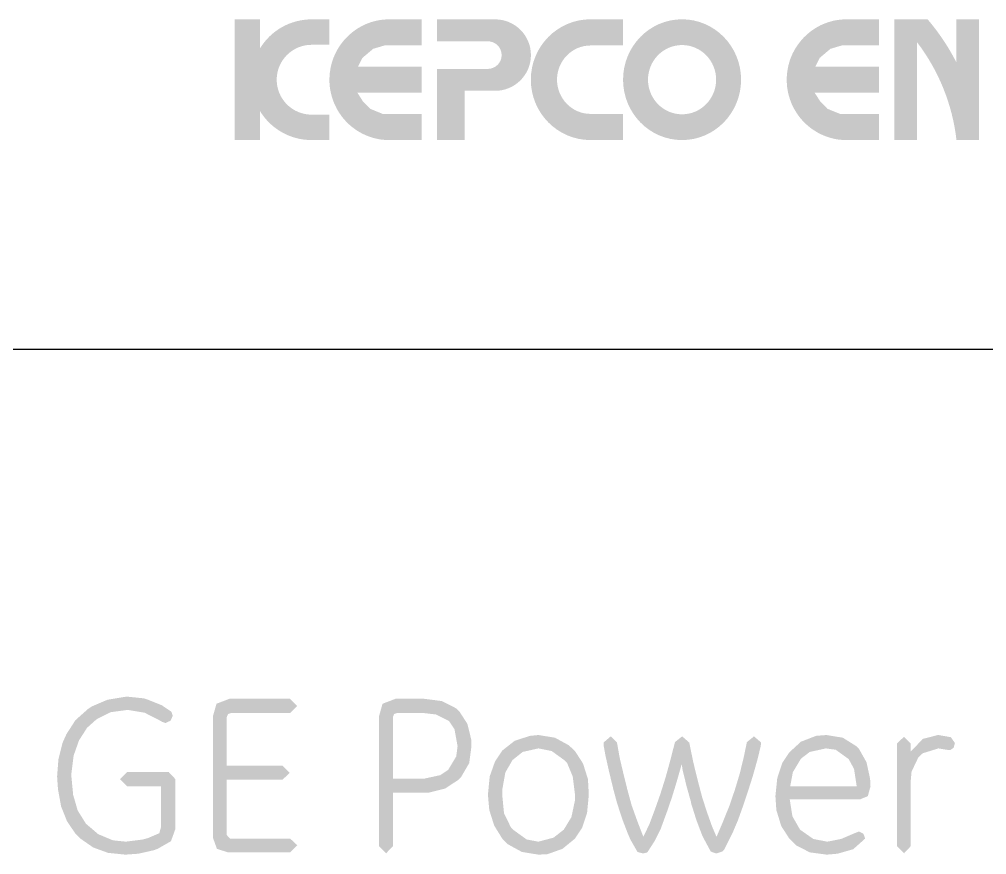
# Model space of a CAD drawing. Header units: millimetres. Extents: x 162 to 582, y 91 to 388.
# Drawn here: x 508.59 to 520.16, y 128.86 to 138.84 of the extents above; entities that cross this region are included whole.
import ezdxf

# ---------------------------------------------------------------- set-up
doc = ezdxf.new("R2010")
doc.units = ezdxf.units.MM
doc.layers.add('0_Title Block', color=7, linetype='Continuous')

# ---------------------------------------------------------------- blocks, each defined once
blk = doc.blocks.new('GE&DAEWOO_TEMPLATE')
h = blk.add_hatch(color=0)
h.dxf.hatch_style = 1
h.paths.add_polyline_path([(350.254, 47.195), (350.467, 47.195), (350.467, 47.499), (350.254, 47.499, 0.261225), (349.638, 47.154), (349.638, 47.499), (349.334, 47.499), (349.334, 46.056), (349.638, 46.056), (349.638, 46.401, 0.261225), (350.254, 46.056), (350.467, 46.056), (350.467, 46.36), (350.254, 46.36, -1)])
h = blk.add_hatch(color=0)
h.dxf.hatch_style = 1
h.paths.add_polyline_path([(350.467, 46.794), (350.467, 46.762), (350.468, 46.73), (350.471, 46.698), (350.475, 46.667), (350.481, 46.635), (350.488, 46.604), (350.496, 46.573), (350.506, 46.543), (350.517, 46.513), (350.529, 46.483), (350.543, 46.455), (350.557, 46.426), (350.573, 46.399), (350.591, 46.372), (350.609, 46.346), (350.628, 46.321), (350.649, 46.297), (350.67, 46.273), (350.693, 46.251), (350.716, 46.23), (350.741, 46.21), (350.766, 46.191), (350.792, 46.173), (350.819, 46.156), (350.847, 46.14), (350.875, 46.126), (350.904, 46.113), (350.933, 46.101), (350.963, 46.091), (350.993, 46.081), (351.024, 46.074), (351.055, 46.067), (351.086, 46.062), (351.118, 46.059), (351.149, 46.057), (351.181, 46.056), (351.57, 46.056), (351.57, 46.369), (351.103, 46.369), (350.954, 46.43), (350.866, 46.521), (350.802, 46.621), (351.57, 46.621), (351.57, 46.934), (350.808, 46.934), (350.861, 47.038), (350.99, 47.147), (351.125, 47.187), (351.57, 47.187), (351.57, 47.499), (351.181, 47.499), (351.149, 47.499), (351.118, 47.496), (351.086, 47.493), (351.055, 47.488), (351.024, 47.482), (350.993, 47.474), (350.963, 47.465), (350.933, 47.454), (350.904, 47.443), (350.875, 47.43), (350.847, 47.415), (350.82, 47.4), (350.793, 47.383), (350.767, 47.365), (350.742, 47.346), (350.717, 47.325), (350.694, 47.304), (350.671, 47.282), (350.649, 47.259), (350.629, 47.234), (350.609, 47.209), (350.591, 47.183), (350.574, 47.157), (350.557, 47.129), (350.543, 47.101), (350.529, 47.072), (350.517, 47.043), (350.506, 47.013), (350.496, 46.982), (350.488, 46.952), (350.481, 46.92), (350.476, 46.889), (350.471, 46.857), (350.469, 46.826)])
h = blk.add_hatch(color=0)
h.dxf.hatch_style = 1
h.paths.add_polyline_path([(352.363, 46.907), (351.752, 46.907), (351.752, 46.056), (352.085, 46.056), (352.085, 46.645), (352.449, 46.645, 1), (352.449, 47.499), (351.752, 47.499), (351.752, 47.237), (352.359, 47.237, -1)])
h = blk.add_hatch(color=0)
h.dxf.hatch_style = 1
edge = h.paths.add_edge_path()
edge.add_ellipse((353.589, 46.778), major_axis=(0, 0.409), ratio=0.980526, start_angle=0, end_angle=180, ccw=False)
edge.add_line((353.589, 47.187), (353.978, 47.187))
edge.add_line((353.978, 47.187), (353.978, 47.499))
edge.add_line((353.978, 47.499), (353.589, 47.499))
edge.add_ellipse((353.589, 46.778), major_axis=(0, 0.722), ratio=0.988957, start_angle=0, end_angle=180)
edge.add_line((353.589, 46.056), (353.978, 46.056))
edge.add_line((353.978, 46.056), (353.978, 46.369))
edge.add_line((353.978, 46.369), (353.524, 46.369))
h = blk.add_hatch(color=0)
h.dxf.hatch_style = 1
edge = h.paths.add_edge_path()
edge.add_ellipse((354.683, 46.778), major_axis=(0, 0.722), ratio=0.977117, start_angle=0, end_angle=360)
edge = h.paths.add_edge_path(flags=16)
edge.add_ellipse((354.683, 46.778), major_axis=(0, 0.414), ratio=0.983585, start_angle=0, end_angle=360)
h = blk.add_hatch(color=0)
h.dxf.hatch_style = 1
h.paths.add_polyline_path([(357.037, 47.187), (357.037, 47.499), (356.648, 47.499), (356.616, 47.499), (356.585, 47.496), (356.554, 47.493), (356.522, 47.488), (356.491, 47.482), (356.461, 47.474), (356.43, 47.465), (356.4, 47.454), (356.371, 47.443), (356.342, 47.43), (356.314, 47.415), (356.287, 47.4), (356.26, 47.383), (356.234, 47.365), (356.209, 47.346), (356.184, 47.325), (356.161, 47.304), (356.138, 47.282), (356.117, 47.259), (356.096, 47.234), (356.077, 47.209), (356.058, 47.183), (356.041, 47.157), (356.025, 47.129), (356.01, 47.101), (355.996, 47.072), (355.984, 47.043), (355.973, 47.013), (355.964, 46.982), (355.955, 46.952), (355.949, 46.92), (355.943, 46.889), (355.939, 46.857), (355.936, 46.826), (355.934, 46.794), (355.934, 46.762), (355.936, 46.73), (355.938, 46.698), (355.943, 46.667), (355.948, 46.635), (355.955, 46.604), (355.964, 46.573), (355.973, 46.543), (355.984, 46.513), (355.996, 46.483), (356.01, 46.455), (356.025, 46.426), (356.041, 46.399), (356.058, 46.372), (356.076, 46.346), (356.095, 46.321), (356.116, 46.297), (356.138, 46.273), (356.16, 46.251), (356.184, 46.23), (356.208, 46.21), (356.233, 46.191), (356.26, 46.173), (356.287, 46.156), (356.314, 46.14), (356.342, 46.126), (356.371, 46.113), (356.401, 46.101), (356.43, 46.091), (356.461, 46.081), (356.491, 46.074), (356.522, 46.067), (356.554, 46.062), (356.585, 46.059), (356.616, 46.057), (356.648, 46.056), (357.037, 46.056), (357.037, 46.369), (356.571, 46.369), (356.421, 46.43), (356.333, 46.521), (356.269, 46.621), (357.037, 46.621), (357.037, 46.934), (356.276, 46.934), (356.328, 47.038), (356.457, 47.147), (356.592, 47.187)])
h = blk.add_hatch(color=0)
h.dxf.hatch_style = 1
h.paths.add_polyline_path([(357.619, 47.499), (357.219, 47.499), (357.219, 46.056), (357.49, 46.056), (357.49, 47.229, -0.13567), (357.964, 46.056), (358.234, 46.056), (358.234, 47.499), (357.964, 47.499), (357.964, 46.982, 0.058994)])
h = blk.add_hatch(color=0)
h.dxf.hatch_style = 1
h.paths.add_polyline_path([(347.644, 37.598), (347.82, 37.534), (348.028, 37.513), (348.183, 37.524), (348.369, 37.566), (348.412, 37.582), (348.572, 37.673), (348.626, 37.822), (348.626, 38.415), (348.546, 38.5), (348.049, 38.5), (347.964, 38.415), (348.049, 38.33), (348.455, 38.33), (348.455, 37.849), (348.433, 37.769), (348.295, 37.71), (348.236, 37.694), (348.033, 37.668)])
h.paths.add_polyline_path([(347.211, 38.447), (347.222, 38.292), (347.259, 38.089), (347.329, 37.913), (347.43, 37.764), (347.489, 37.705), (347.644, 37.598), (348.033, 37.668), (347.878, 37.684), (347.702, 37.758), (347.558, 37.881), (347.553, 37.887), (347.457, 38.041), (347.403, 38.228), (347.382, 38.447), (347.382, 38.484), (347.409, 38.698), (347.473, 38.879), (347.569, 39.029), (347.681, 39.13), (347.852, 39.216), (348.044, 39.242), (347.579, 39.253), (347.43, 39.12), (347.323, 38.954), (347.275, 38.847), (347.227, 38.655)])
h.paths.add_polyline_path([(347.579, 39.253), (348.044, 39.242), (348.065, 39.242), (348.257, 39.21), (348.433, 39.12), (348.471, 39.098), (348.508, 39.087), (348.567, 39.114), (348.594, 39.173), (348.578, 39.221), (348.476, 39.29), (348.471, 39.296), (348.284, 39.37), (348.252, 39.381), (348.049, 39.402), (348.006, 39.397), (347.814, 39.365), (347.627, 39.285)])
h.paths.add_polyline_path([(349.074, 39.168), (349.074, 37.716), (349.122, 37.582), (349.255, 37.54), (349.997, 37.54), (350.083, 37.625), (349.997, 37.705), (349.277, 37.705), (349.239, 37.748), (349.239, 38.41), (349.907, 38.41), (349.992, 38.49), (349.907, 38.575), (349.239, 38.575), (349.239, 39.157), (349.255, 39.194), (349.288, 39.205), (349.997, 39.205), (350.083, 39.29), (349.997, 39.376), (349.271, 39.376), (349.117, 39.317)])
h.paths.add_polyline_path([(351.06, 39.168), (351.06, 37.614), (351.145, 37.529), (351.225, 37.614), (351.225, 38.255), (351.583, 38.255), (351.657, 38.255), (351.85, 38.303), (352.004, 38.404), (351.225, 38.42), (351.225, 39.157), (351.241, 39.194), (351.273, 39.205), (351.599, 39.205), (352.02, 39.226), (351.978, 39.264), (351.812, 39.349), (351.599, 39.376), (351.257, 39.376), (351.102, 39.317)])
h.paths.add_polyline_path([(351.225, 38.42), (352.004, 38.404), (352.042, 38.442), (352.138, 38.607), (352.165, 38.81), (352.165, 38.879), (352.116, 39.077), (352.02, 39.226), (351.599, 39.205), (351.738, 39.189), (351.898, 39.109), (351.962, 39.013), (351.999, 38.81), (351.983, 38.687), (351.887, 38.527), (351.791, 38.463), (351.593, 38.42)])
h.paths.add_polyline_path([(352.602, 37.636), (352.768, 37.545), (352.965, 37.513), (353.072, 37.518), (353.253, 37.582), (353.403, 37.705), (353.488, 37.833), (353.547, 38.009), (353.568, 38.228), (353.558, 38.415), (353.499, 38.602), (353.403, 38.751), (353.328, 38.821), (352.965, 38.783), (353.125, 38.751), (353.28, 38.639), (353.307, 38.612), (353.376, 38.447), (353.403, 38.228), (353.403, 38.164), (353.36, 37.961), (353.269, 37.812), (353.147, 37.716), (352.965, 37.668)])
h.paths.add_polyline_path([(352.362, 38.228), (352.378, 38.047), (352.437, 37.86), (352.533, 37.705), (352.602, 37.636), (352.965, 37.668), (352.826, 37.694), (352.661, 37.812), (352.634, 37.844), (352.554, 38.009), (352.533, 38.228), (352.533, 38.287), (352.57, 38.495), (352.656, 38.644), (352.778, 38.741), (352.965, 38.783), (353.328, 38.821), (353.163, 38.911), (352.965, 38.943), (352.864, 38.933), (352.682, 38.874), (352.533, 38.757), (352.447, 38.628), (352.383, 38.447)])
h.paths.add_polyline_path([(353.744, 38.853), (353.744, 38.826), (353.766, 38.703), (353.809, 38.511), (353.862, 38.292), (353.905, 38.132), (353.969, 37.935), (354.033, 37.769), (354.065, 37.694), (354.22, 37.726), (354.15, 37.908), (354.081, 38.1), (354.027, 38.298), (353.985, 38.468), (353.937, 38.671), (353.905, 38.853), (353.83, 38.927)])
h.paths.add_polyline_path([(354.065, 37.694), (354.15, 37.545), (354.209, 37.529), (354.225, 37.529), (354.268, 37.54), (354.353, 37.673), (354.428, 37.822), (354.508, 38.041), (354.561, 38.196), (354.62, 38.388), (354.679, 38.596), (354.817, 38.618), (354.769, 38.853), (354.684, 38.927), (354.598, 38.858), (354.545, 38.65), (354.486, 38.436), (354.422, 38.233), (354.358, 38.052), (354.294, 37.881), (354.22, 37.726)])
h.paths.add_polyline_path([(354.679, 38.596), (354.689, 38.527), (354.737, 38.33), (354.791, 38.137), (354.791, 38.127), (354.855, 37.924), (354.924, 37.742), (354.94, 37.71), (355.095, 37.726), (355.042, 37.849), (354.983, 38.015), (354.924, 38.196), (354.871, 38.399), (354.817, 38.618)])
h.paths.add_polyline_path([(354.94, 37.71), (355.026, 37.55), (355.084, 37.529), (355.1, 37.529), (355.164, 37.55), (355.186, 37.572), (355.292, 37.785), (355.351, 37.924), (355.42, 38.116), (355.49, 38.33), (355.527, 38.447), (355.586, 38.655), (355.623, 38.81), (355.629, 38.853), (355.543, 38.927), (355.458, 38.858), (355.42, 38.676), (355.372, 38.479), (355.314, 38.287), (355.25, 38.1), (355.175, 37.913), (355.095, 37.726)])
h.paths.add_polyline_path([(355.799, 38.212), (355.81, 38.047), (355.869, 37.854), (355.965, 37.705), (356.045, 37.625), (356.419, 37.668), (356.253, 37.7), (356.093, 37.812), (356.002, 37.972), (355.97, 38.175), (356.814, 38.175), (356.904, 38.212), (356.936, 38.33), (355.976, 38.33), (356.008, 38.5), (356.104, 38.66), (356.21, 38.741), (356.403, 38.783), (356.766, 38.81), (356.605, 38.911), (356.408, 38.943), (356.285, 38.933), (356.104, 38.863), (355.965, 38.735), (355.88, 38.607), (355.821, 38.426)])
h.paths.add_polyline_path([(356.045, 37.625), (356.21, 37.54), (356.413, 37.513), (356.541, 37.524), (356.728, 37.577), (356.734, 37.582), (356.872, 37.705), (356.851, 37.764), (356.798, 37.79), (356.734, 37.764), (356.584, 37.7), (356.419, 37.668)])
h.paths.add_polyline_path([(356.936, 38.33), (356.931, 38.42), (356.888, 38.618), (356.798, 38.778), (356.766, 38.81), (356.403, 38.783), (356.52, 38.767), (356.675, 38.655), (356.739, 38.538), (356.771, 38.33)], flags=17)
h.paths.add_polyline_path([(357.251, 38.842), (357.251, 37.614), (357.337, 37.529), (357.417, 37.614), (357.417, 38.399), (357.427, 38.506), (357.508, 38.676), (357.561, 38.725), (357.417, 38.746), (357.417, 38.842), (357.337, 38.922)])
h.paths.add_polyline_path([(357.417, 38.746), (357.561, 38.725), (357.748, 38.783), (357.929, 38.789), (357.945, 38.847), (357.897, 38.917), (357.748, 38.943), (357.742, 38.943), (357.556, 38.895), (357.556, 38.89)])
h.paths.add_polyline_path([(357.748, 38.783), (357.844, 38.767), (357.887, 38.762), (357.929, 38.789)], flags=17)
at = {"color": 0}
blk.add_line((398.5, 43.552), (334.332, 43.552), dxfattribs=at)

msp = doc.modelspace()

# ---------------------------------------------------------------- block references
at = {"layer": '0_Title Block'}
msp.add_blockref('GE&DAEWOO_TEMPLATE', (161.831, 91.344), dxfattribs=at)

doc.saveas('drawing.dxf')
